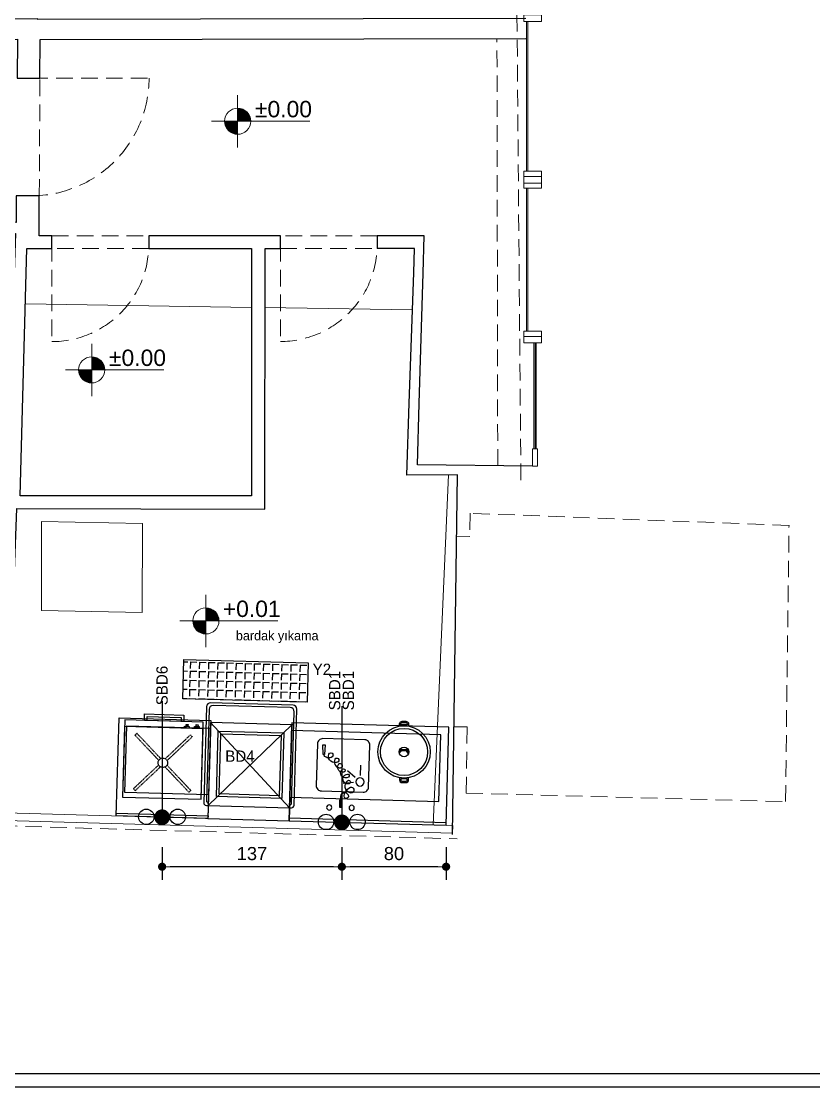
# Model space of a CAD drawing. Header units: centimetres. Extents: x 5488 to 20269, y -31398 to -19684.
# Drawn here: x 18615 to 19220, y -24865 to -24051 of the extents above; entities that cross this region are included whole.
import ezdxf
from ezdxf.enums import TextEntityAlignment as Align

# ---------------------------------------------------------------- set-up
doc = ezdxf.new("R2010")
doc.units = ezdxf.units.CM
doc.header["$PDMODE"] = 1
for name, pattern in [('DASHDOT', [25.4, 12.7, -6.35, 0, -6.35]), ('DASHED', [0.75, 0.5, -0.25]), ('HIDDEN', [9.525, 6.35, -3.175])]:
    doc.linetypes.add(name, pattern=pattern)
for name, color, linetype, lineweight in [('CRC_plan_kot', 4, 'Continuous', 20), ('CRC_plan_kot_isim', 3, 'Continuous', 20), ('xxx_Auto_DIMENSION_INTERIOR', 33, 'Continuous', 0), ('xxx_Auto_Duvar_Duvar Gorunus 02', 251, 'Continuous', 9), ('xxx_Auto_Duvar_Duvar Plan Kesit', 7, 'Continuous', 30), ('xxx_Auto_Element_Dograma Cam', 140, 'Continuous', 9), ('xxx_Auto_Tasiyici_Kiris Silik', 252, 'Continuous', 13), ('xxx_Auto_Tefris_Silik', 252, 'Continuous', 13), ('xxx_Auto_Tefris_Tefris', 32, 'Continuous', 15), ('xxx_Auto_Yardimci_Yazi', 7, 'Continuous', 9)]:
    doc.layers.add(name, color=color, linetype=linetype, lineweight=lineweight)
for name, color, linetype in [('S2000-002 Çizgi', 7, 'Continuous'), ('S2000-019 Su Tes İşaretler', 5, 'Continuous'), ('SIH', 4, 'Continuous'), ('SU', 152, 'Continuous'), ('wall', 4, 'Continuous')]:
    doc.layers.add(name, color=color, linetype=linetype)
doc.styles.add('a_Arial-50', font='arial.ttf', dxfattribs={"height": 0.125})
doc.styles.add('AUTOBAN', font='')
doc.styles.add('TAKSİM', font='GOTHIC.TTF', dxfattribs={"height": 20})
doc.styles.get('AUTOBAN').set_extended_font_data('Helvetica Normal Tr')
doc.dimstyles.new('AUTO_DIM_1-50', dxfattribs={"dimtxt": 10, "dimasz": 6.25, "dimexe": 10, "dimexo": 10, "dimgap": 5, "dimtad": 1, "dimdec": 0, "dimzin": 0, "dimdsep": 46, "dimtxsty": 'AUTOBAN', "dimblk": 'DOT', "dimcen": 5, "dimclrd": 256, "dimclre": 256, "dimclrt": 256, "dimadec": 0, "dimazin": 0, "dimtfac": 1, "dimtdec": 0, "dimtix": 1, "dimtofl": 0, "dimtmove": 1, "dimatfit": 3, "dimfxl": 15, "dimfxlon": 1, "dimtolj": 1, "dimtzin": 0, "dimlwd": -1, "dimlwe": -1, "dimarcsym": 0})

# ---------------------------------------------------------------- blocks, each defined once
blk = doc.blocks.new('level_50')
for points in [[(10, 0, 0.414214), (0, 10), (0, 0)], [(0, 0), (-10, 0, 0.414214), (0, -10)]]:
    blk.add_hatch(color=256).paths.add_polyline_path(points)
for p, q in [((0, 0), (0, 20)), ((-20, 0), (0, 0)), ((0, -20), (0, 0)), ((0, 0), (55, 0))]:
    blk.add_line(p, q)
blk.add_circle((0, 0), 10)
blk = doc.blocks.new('level')
blk.add_blockref('level_50', (0, 0))
at = {"layer": 'xxx_Auto_Yardimci_Yazi', "style": 'a_Arial-50'}
blk.add_attdef('LEVEL', text='', height=12.5, dxfattribs=at).set_placement((35, 3), align=Align.CENTER)
blk = doc.blocks.new('PLAN KOT')
at = {"layer": 'CRC_plan_kot'}
ref = blk.add_blockref('level', (-164.3, 538.21), dxfattribs=at)
ref.add_attrib('LEVEL', '%%P0.00', dxfattribs={"layer": 'CRC_plan_kot_isim', "height": 12.5, "style": 'a_Arial-50'}).set_placement((-129.3, 541.21), align=Align.CENTER)
ref = blk.add_blockref('level', (-275.81, 348.17), dxfattribs=at)
ref.add_attrib('LEVEL', '%%P0.00', dxfattribs={"layer": 'CRC_plan_kot_isim', "height": 12.5, "style": 'a_Arial-50'}).set_placement((-240.81, 351.17), align=Align.CENTER)
ref = blk.add_blockref('level', (-188.57, 156.34), dxfattribs=at)
ref.add_attrib('LEVEL', '+0.01', dxfattribs={"layer": 'CRC_plan_kot_isim', "height": 12.5, "style": 'a_Arial-50'}).set_placement((-153.57, 159.34), align=Align.CENTER)
blk = doc.blocks.new('A$C7BE05278')
at = {"layer": 'S2000-002 Çizgi'}
h = blk.add_hatch(color=256, dxfattribs=at)
h.paths.add_polyline_path([(4.65, 9.9, -0.025454), (4.81, 10.42, 0.278063), (0.77, 7.52), (1.23, 7.32, -0.265675)])
h.paths.add_polyline_path([(5.35, 10.43, 0.028094), (4.81, 10.42, 0.025454), (4.65, 9.9, -0.030609), (5.18, 9.93, -0.027259)])
h.paths.add_polyline_path([(5.35, 10.43, 0.027259), (5.18, 9.93, -0.171751), (7.9, 8.98), (7.9, 8.98), (7.9, 8.98, -1.347305), (5.22, 7.15, -0.147228), (5.18, 9.93, 0.030609), (4.65, 9.9, 0.138731), (4.75, 7, 1.347306), (8.21, 9.37, 0.162476)])
h.paths.add_polyline_path([(12.46, 12.66), (12.73, 13.08, 0.483116), (4.81, 10.42, -0.028094), (5.35, 10.43, -0.470681)])
for p, q in [((14.4, 47.58), (14.34, 41.67)), ((14.4, 47.58), (14.34, 41.67)), ((14.34, 41.67), (15.9, 41.65)), ((14.34, 41.67), (15.9, 41.65)), ((15.96, 47.57), (14.4, 47.58)), ((15.96, 47.57), (14.4, 47.58)), ((15.05, 47.56), (14.97, 38.92)), ((15.9, 41.65), (15.96, 47.57)), ((15.9, 41.65), (15.96, 47.57)), ((0.47, 7.33), (0, 0.02)), ((0.47, 7.33), (0, 0.02)), ((0, 0.02), (1.86, 0)), ((1.54, 7.31), (0.47, 7.33)), ((1.54, 7.31), (0.47, 7.33)), ((1.86, 0), (1.54, 7.31)), ((1.86, 0), (1.54, 7.31))]:
    blk.add_line(p, q, dxfattribs=at)
for centre in [(6.31, 47.78), (23.47, 47.61)]:
    blk.add_circle(centre, 1.99, dxfattribs=at)
for centre, radius, start, end in [((17.83, 38.9), 2.86, 179.43001, 359.43001), ((19.09, 38.88), 1.6, 359.43001, 179.43001), ((25.13, 38.82), 7.64, 179.43001, 242.03458), ((23.49, 30.88), 5.53, 105.76632, 225.7833), ((22.59, 34.05), 2.23, 242.03458, 105.76632), ((18.07, 21.08), 3.83, 52.40892, 229.11119), ((20, 25.62), 3.8, 74.94983, 261.67628), ((20.62, 27.93), 1.41, 225.7833, 74.94983), ((14.42, 12.56), 4.98, 103.11986, 200.77428), ((15.59, 16.68), 3.77, 86.01564, 220.67721), ((13.69, 15.69), 1.76, 236.80878, 103.11986), ((16.45, 19.21), 1.37, 229.11119, 116.32433), ((19.64, 23.11), 1.26, 261.67628, 52.40892), ((4.79, 5.59), 4.31, 51.245, 156.7533), ((9.42, 8.58), 4.83, 57.01034, 197.57947), ((6.43, 7.63), 1.7, 197.57947, 51.245), ((11.21, 11.34), 1.54, 200.77428, 57.01034)]:
    blk.add_arc(centre, radius, start, end, dxfattribs=at)
blk.add_solid([(15.9, 41.65), (14.34, 41.67), (15.96, 47.57), (14.4, 47.58)], dxfattribs=at)
blk = doc.blocks.new('A$C7327736A')
at = {"layer": 'S2000-002 Çizgi'}
for p, q in [((48.34, 44.26), (40.53, 45.37)), ((49.57, 40.45), (43.47, 35.44)), ((53.48, 38.79), (53.48, 30.9))]:
    blk.add_line(p, q, dxfattribs=at)
for points in [[(0, 75), (120, 75), (120, 0), (0, 0)], [(0, 75), (120, 75), (120, 73), (0, 73)], [(0, 57), (114, 57), (114, 6), (0, 6)]]:
    blk.add_lwpolyline(points, close=True, dxfattribs=at)
blk.add_lwpolyline([(56, 11.5), (24, 11.5, -0.414214), (20, 15.5), (20, 47.5, -0.414214), (24, 51.5), (56, 51.5, -0.414214), (60, 47.5), (60, 15.5, -0.414214)], format="xyb", close=True, dxfattribs=at)
blk.add_circle((53.29, 43.76), 3.19, dxfattribs=at)
blk.add_blockref('A$C7BE05278', (24.04, 16.16), dxfattribs=at)
blk = doc.blocks.new('A$Caea3e414')
at = {"layer": 'S2000-002 Çizgi'}
for p, q in [((0, 85.5), (0, 12)), ((2, 83.5), (2, 13.5)), ((66, 88.5), (3, 88.5)), ((64, 86.5), (5, 86.5)), ((67, 13.5), (67, 83.5)), ((69, 12), (69, 85.5)), ((65.5, 73.5), (3.5, 73.5)), ((65.5, 10), (3.5, 73.5)), ((65.5, 73.5), (3.5, 10)), ((3.5, 73.5), (3.5, 0)), ((67, 73.5), (65.5, 73.5)), ((65.5, 0), (65.5, 73.5)), ((2, 10), (3.5, 10)), ((3.5, 12), (3.5, 12)), ((3.5, 10), (65.5, 10)), ((65.5, 12), (65.5, 12)), ((65.5, 10), (67, 10)), ((3.5, 0), (65.5, 0))]:
    blk.add_line(p, q, dxfattribs=at)
for points in [[(9.5, 67), (59.5, 67), (59.5, 17), (9.5, 17)], [(11.5, 65), (57.5, 65), (57.5, 19), (11.5, 19)]]:
    blk.add_lwpolyline(points, close=True, dxfattribs=at)
for centre, radius, start, end in [((3, 85.5), 3, 90, 180), ((5, 83.5), 3, 90, 180), ((64, 83.5), 3, 0, 90), ((66, 85.5), 3, 0, 90), ((2, 12), 2, 180, 270), ((3.5, 13.5), 1.5, 180, 270), ((65.5, 13.5), 1.5, 270, 0), ((67, 12), 2, 270, 0)]:
    blk.add_arc(centre, radius, start, end, dxfattribs=at)
blk = doc.blocks.new('A$Cbc20ec2d')
blk.add_lwpolyline([(0, 2), (70, 2), (70, 0), (0, 0)], close=True)
at = {"layer": 'S2000-002 Çizgi'}
for points in [[(70, 0), (0, 0), (0, 75), (70, 75)], [(70, 18), (6, 18), (6, 69), (70, 69)]]:
    blk.add_lwpolyline(points, close=True, dxfattribs=at)
blk = doc.blocks.new('A$C521B02A0')
at = {"layer": 'S2000-002 Çizgi'}
blk.add_line((6.65, 10), (10.64, 10), dxfattribs=at)
for points in [[(0, 64), (0, 10), (60, 10), (60, 64)], [(0, 64), (0, 5), (60, 5), (60, 64)], [(3, 10), (6.65, 10), (6.65, 8.54), (3, 8.54)], [(3.97, 8.54), (5.43, 8.54), (5.43, 7.08), (3.97, 7.08)], [(10.64, 10), (14.29, 10), (14.29, 8.54), (10.64, 8.54)], [(11.61, 8.54), (13.07, 8.54), (13.07, 7.08), (11.61, 7.08)], [(45, 0), (15, 0), (15, 5), (45, 5)], [(43, 2), (17, 2), (17, 5), (43, 5)]]:
    blk.add_lwpolyline(points, close=True, dxfattribs=at)
at = {"layer": 'S2000-002 Çizgi', "linetype": 'DASHED'}
for points in [[(8.08, 57.42), (9.49, 58.84)], [(8.08, 57.42), (26.83, 38.67)], [(9.49, 58.84), (28.24, 40.09)], [(31.86, 40.19), (50.51, 58.84)], [(33.27, 38.77), (51.92, 57.42)], [(50.51, 58.84), (51.92, 57.42)], [(26.73, 35.06), (8.08, 16.41)], [(28.14, 33.64), (9.49, 15)], [(31.76, 33.74), (50.51, 15)], [(33.17, 35.16), (51.92, 16.41)], [(9.49, 15), (8.08, 16.41)], [(50.51, 15), (51.92, 16.41)]]:
    blk.add_lwpolyline(points, dxfattribs=at)
blk.add_circle((30, 36.92), 3.63, dxfattribs=at)
blk = doc.blocks.new('A$Cc7f57a8c')
for points in [[(16.55, 43.14), (16.55, 44.87, -0.414214), (18.55, 46.87), (21.45, 46.87, -0.414214), (23.45, 44.87), (23.45, 43.14)], [(16.55, 3.74), (16.55, 2, 0.414214), (18.55, 0), (21.45, 0, 0.414214), (23.45, 2), (23.45, 3.74)]]:
    blk.add_lwpolyline(points, format="xyb")
for points in [[(17.55, 44.05), (17.55, 44.87, -0.414214), (18.55, 45.87), (21.45, 45.87, -0.414214), (22.45, 44.87), (22.45, 44.05)], [(17.55, 2.83), (17.55, 2, 0.414214), (18.55, 1), (21.45, 1, 0.414214), (22.45, 2), (22.45, 2.83)]]:
    blk.add_lwpolyline(points, format="xyb", close=True)
for points in [[(23.65, 23.49), (22.26, 25.16), (17.69, 25.16), (16.35, 23.76)], [(23.4, 22.08), (21.79, 24.16), (18.12, 24.16), (16.4, 22.75)]]:
    blk.add_lwpolyline(points)
for radius in [20, 18, 3.66]:
    blk.add_circle((20, 23.44), radius)
blk = doc.blocks.new('A$C7E7D3E18')
at = {"layer": 'SIH', "linetype": 'Continuous', "const_width": 6}
blk.add_lwpolyline([(3, 6, 1), (9, 6, 1)], format="xyb", close=True, dxfattribs=at)
blk = doc.blocks.new('A$C6E87713E')
at = {"layer": 'S2000-019 Su Tes İşaretler'}
for centre in [(5.89, 6.3), (29.89, 6.3)]:
    blk.add_circle(centre, 5.89, dxfattribs=at)
blk.add_blockref('A$C7E7D3E18', (11.95, 0))
blk = doc.blocks.new('_DOT')
at = {"color": 0, "linetype": 'ByBlock', "lineweight": 0}
blk.add_line((-0.5, 0), (-1, 0), dxfattribs=at)
at = {"linetype": 'ByBlock', "lineweight": 0, "const_width": 0.5}
blk.add_lwpolyline([(-0.25, 0, 1), (0.25, 0, 1)], format="xyb", close=True, dxfattribs=at)
blk = doc.blocks.new('*D394')
at = {"transparency": 16777216}
for p, q in [((18860, -24682.38), (18860, -24707.38)), ((18939.64, -24682.38), (18939.64, -24707.38)), ((18933.39, -24697.38), (18866.25, -24697.38))]:
    blk.add_line(p, q, dxfattribs=at)
at = {"layer": 'Defpoints', "color": 0, "transparency": 16777216}
for p in [(18860, -24666.45), (18939.64, -24665.71), (18860, -24697.38)]:
    blk.add_point(p, dxfattribs=at)
at = {"transparency": 16777216, "xscale": 6.25, "yscale": 6.25, "zscale": 6.25, "rotation": 180}
blk.add_blockref('_DOT', (18860, -24697.38), dxfattribs=at)
at = {"transparency": 16777216, "xscale": 6.25, "yscale": 6.25, "zscale": 6.25}
blk.add_blockref('_DOT', (18939.64, -24697.38), dxfattribs=at)
at = {"transparency": 16777216, "insert": (18899.82, -24687.38), "char_height": 10, "attachment_point": 5, "style": 'AUTOBAN'}
blk.add_mtext('\\A1;80', dxfattribs=at)
blk = doc.blocks.new('*D395')
at = {"transparency": 16777216}
for p, q in [((18722.73, -24682.38), (18722.73, -24707.38)), ((18860, -24682.38), (18860, -24707.38)), ((18853.75, -24697.38), (18728.98, -24697.38))]:
    blk.add_line(p, q, dxfattribs=at)
at = {"layer": 'Defpoints', "color": 0, "transparency": 16777216}
for p in [(18722.73, -24662.55), (18860, -24666.45), (18722.73, -24697.38)]:
    blk.add_point(p, dxfattribs=at)
at = {"transparency": 16777216, "xscale": 6.25, "yscale": 6.25, "zscale": 6.25, "rotation": 180}
blk.add_blockref('_DOT', (18722.73, -24697.38), dxfattribs=at)
at = {"transparency": 16777216, "xscale": 6.25, "yscale": 6.25, "zscale": 6.25}
blk.add_blockref('_DOT', (18860, -24697.38), dxfattribs=at)
at = {"transparency": 16777216, "insert": (18791.36, -24687.38), "char_height": 10, "attachment_point": 5, "style": 'AUTOBAN'}
blk.add_mtext('\\A1;137', dxfattribs=at)

msp = doc.modelspace()

# ---------------------------------------------------------------- hatches: boundary and pattern name
h = msp.add_hatch()
h.set_pattern_fill('ANGLE', color=256, angle=268.3746)
h.set_pattern_definition([(268.3746, (13272.59, -22086.625), (6.9821895, -0.198128), [5.08, -1.905]), (358.3746, (13272.59, -22086.625), (0.198128, 6.9821895), [5.08, -1.905])])
h.paths.add_polyline_path([(18834.34, -24541.67), (18833.49, -24571.66), (18738.52, -24568.96), (18739.37, -24538.97)])

# ---------------------------------------------------------------- linework, layer by layer
for points in [[(16016.24, -24865.48), (20131.24, -24865.48), (20131.24, -21925.48), (16016.24, -21925.48)], [(16026.24, -24855.48), (20121.24, -24855.48), (20121.24, -21935.48), (16026.24, -21935.48)], [(18738.52, -24568.96), (18739.37, -24538.97), (18834.34, -24541.67), (18833.49, -24571.66)]]:
    msp.add_lwpolyline(points, close=True)
at = {"layer": 'SU'}
for p, q in [((18722.73, -24570.84), (18722.73, -24659.55)), ((18860, -24574.73), (18860, -24663.45))]:
    msp.add_line(p, q, dxfattribs=at)
at = {"layer": 'xxx_Auto_Duvar_Duvar Gorunus 02'}
msp.add_lwpolyline([(18941.52, -24397.87), (18929.73, -24665.43)], dxfattribs=at)
at = {"layer": 'xxx_Auto_Duvar_Duvar Plan Kesit'}
for points in [[(19000.55, -24049.13), (18627.75, -24049.8), (18627.75, -24049.44), (18454.13, -24050.62), (18454.19, -24091.21), (18471.85, -24091.25), (18471.9, -24065.81), (18612.32, -24064.86), (18612.09, -24094.66), (18629.4, -24094.75), (18629.55, -24065.1), (19000.58, -24064.44)], [(18603.22, -24656.16), (18611.67, -24423.64), (18801.2, -24424.11), (18801.34, -24224.99), (18813.05, -24224.99), (18813.05, -24215.18), (18712.5, -24215.18), (18712.5, -24224.99), (18791.09, -24224.99), (18790.89, -24413.9), (18614.2, -24414.05), (18619.46, -24224.99), (18638.5, -24224.99), (18638.5, -24215.18), (18628.77, -24215.18), (18628.93, -24184.74), (18611.37, -24184.65), (18611.2, -24205.02), (18594.02, -24204.79), (18593.91, -24213.15), (18610.72, -24213.43), (18595.8, -24644.66), (18468.81, -24641.65), (18468.06, -24211.04)], [(19005.55, -24391.37), (18917.8, -24390.24), (18919.19, -24343.35), (18922.15, -24243.74), (18923, -24215.18), (18886.92, -24215.18), (18886.92, -24224.99)], [(18944.55, -24672.67), (18948.43, -24397.8), (18909.53, -24398.19), (18911.44, -24343.08), (18914.87, -24243.48), (18915.51, -24224.99), (18886.92, -24224.99)]]:
    msp.add_lwpolyline(points, dxfattribs=at)
at = {"layer": 'xxx_Auto_Element_Dograma Cam'}
for points in [[(18999.11, -24051.4), (18999.11, -24046.4), (19012.55, -24046.4), (19012.55, -24051.4)], [(18999.11, -24165.9), (19012.55, -24165.9), (19012.55, -24178.9), (18999.11, -24178.9)], [(18999.11, -24174.9), (18999.11, -24169.9), (19012.55, -24169.9), (19012.55, -24174.9)], [(18999.11, -24288.06), (19012.55, -24288.06), (19012.55, -24292.05), (18999.11, -24292.05)], [(18999.11, -24297.05), (18999.11, -24292.05), (19012.55, -24292.05), (19012.55, -24297.05)], [(19005.55, -24391.37), (19005.55, -24377.92), (19009.55, -24377.92), (19009.55, -24391.37)], [(18944.73, -24665.85), (18603.22, -24656.16), (18603.08, -24662.16), (18944.56, -24671.85)]]:
    msp.add_lwpolyline(points, close=True, dxfattribs=at)
for points in [[(19000.97, -24165.9), (19000.97, -24051.4)], [(19001.97, -24165.9), (19001.97, -24051.4)], [(19000.97, -24288.06), (19000.97, -24178.9)], [(19001.97, -24288.06), (19001.97, -24178.9)], [(19006.55, -24377.92), (19006.55, -24297.05)], [(19007.55, -24377.92), (19007.55, -24297.05)], [(19008.55, -24377.92), (19008.55, -24297.05)]]:
    msp.add_lwpolyline(points, dxfattribs=at)
at = {"layer": 'xxx_Auto_Tasiyici_Kiris Silik'}
for p, q in [((18618.28, -24267.3), (18791.04, -24269.94)), ((18801.31, -24270.1), (18913.89, -24271.82))]:
    msp.add_line(p, q, dxfattribs=at)
at = {"layer": 'xxx_Auto_Tasiyici_Kiris Silik', "linetype": 'HIDDEN', "ltscale": 2}
for points in [[(18979.07, -24391.03), (18978.49, -24064.48)], [(18945.71, -24590.45), (18955.71, -24590.59), (18954.99, -24641.19), (19198.87, -24647.63), (19201.56, -24436.59), (18958.01, -24427.26), (18957.77, -24444.92), (18947.77, -24444.78)], [(17818.48, -24643.68), (18948.02, -24676.04)]]:
    msp.add_lwpolyline(points, dxfattribs=at)
at = {"layer": 'xxx_Auto_Tefris_Silik', "linetype": 'HIDDEN', "ltscale": 2}
for points in [[(18996.77, -24402), (18977.12, -22062.73), (18573.9, -22063.11), (17072.27, -22094.25)], [(18628.93, -24184.74), (18629.4, -24094.75)], [(18638.5, -24215.18), (18712.5, -24215.18)], [(18886.92, -24215.18), (18813.05, -24215.18)], [(18712.5, -24224.99), (18638.5, -24224.99)], [(18813.05, -24224.99), (18886.92, -24224.99)]]:
    msp.add_lwpolyline(points, dxfattribs=at)
for points in [[(18622.74, -24094.7), (18712.74, -24094.7, -0.414214), (18622.74, -24184.7)], [(18638.5, -24222.08), (18638.5, -24296.08, 0.414214), (18712.5, -24222.08)], [(18813.05, -24222.08), (18813.05, -24295.96, 0.402725), (18886.86, -24224.99)]]:
    msp.add_lwpolyline(points, format="xyb", dxfattribs=at)
at = {"layer": 'xxx_Auto_Tefris_Tefris'}
for p, q in [((18630.68, -24433.46), (18630.52, -24501.5)), ((18630.68, -24433.46), (18707.77, -24435)), ((18707.6, -24503.04), (18707.77, -24435)), ((18630.52, -24501.5), (18707.6, -24503.04))]:
    msp.add_line(p, q, dxfattribs=at)

# ---------------------------------------------------------------- block references
at = {"rotation": 358.3745985383719}
for name, p in [('A$Caea3e414', (18754.22, -24660.45)), ('A$Cbc20ec2d', (18687.75, -24658.56))]:
    msp.add_blockref(name, p, dxfattribs=at)
at = {"xscale": -1, "rotation": 178.3745985383718}
msp.add_blockref('A$C7327736A', (18821.82, -24587.33), dxfattribs=at)
msp.add_blockref('A$Cc7f57a8c', (18887.52, -24633.09))
at = {"layer": 'S2000-002 Çizgi', "rotation": 178.3745985383456}
msp.add_blockref('A$C521B02A0', (18754.34, -24581.87), dxfattribs=at)
at = {"layer": 'wall', "color": 0, "linetype": 'DASHDOT'}
for p in [(18704.78, -24665.55), (18842.05, -24669.45)]:
    msp.add_blockref('A$C6E87713E', p, dxfattribs=at)
at = {"layer": 'xxx_Auto_DIMENSION_INTERIOR'}
msp.add_blockref('PLAN KOT', (18944.73, -24665.85), dxfattribs=at)

# ---------------------------------------------------------------- texts
at = {"style": 'TAKSİM'}
for s, height, p in [('bardak yıkama', 7.2, (18779.07, -24524.34)), ('Y2', 8.64, (18837.69, -24550.83))]:
    msp.add_text(s, height=height, dxfattribs=at).set_placement(p)
msp.add_text('BD4', height=8.64, dxfattribs=at).set_placement((18782.17, -24617.18), align=Align.CENTER)
at = {"layer": 'SU', "style": 'TAKSİM'}
for s, p in [('SBD6', (18726.95, -24573.99)), ('SBD1', (18858.83, -24577.88)), ('SBD1', (18869.3, -24577.88))]:
    msp.add_text(s, height=8.64, rotation=90, dxfattribs=at).set_placement(p)

# ---------------------------------------------------------------- dimensions: what is measured, and where the dimension line sits
for base, p1, p2, picture, middle in [((18722.73, -24697.38), (18860, -24666.45), (18722.73, -24662.55), '*D395', (18791.36, -24687.38)), ((18860, -24697.38), (18939.64, -24665.71), (18860, -24666.45), '*D394', (18899.82, -24687.38))]:
    dim = msp.add_linear_dim(base=base, p1=p1, p2=p2, dimstyle='AUTO_DIM_1-50')
    dim.commit()
    dim.dimension.update_dxf_attribs({"geometry": picture, "text_midpoint": middle})

doc.saveas('drawing.dxf')
